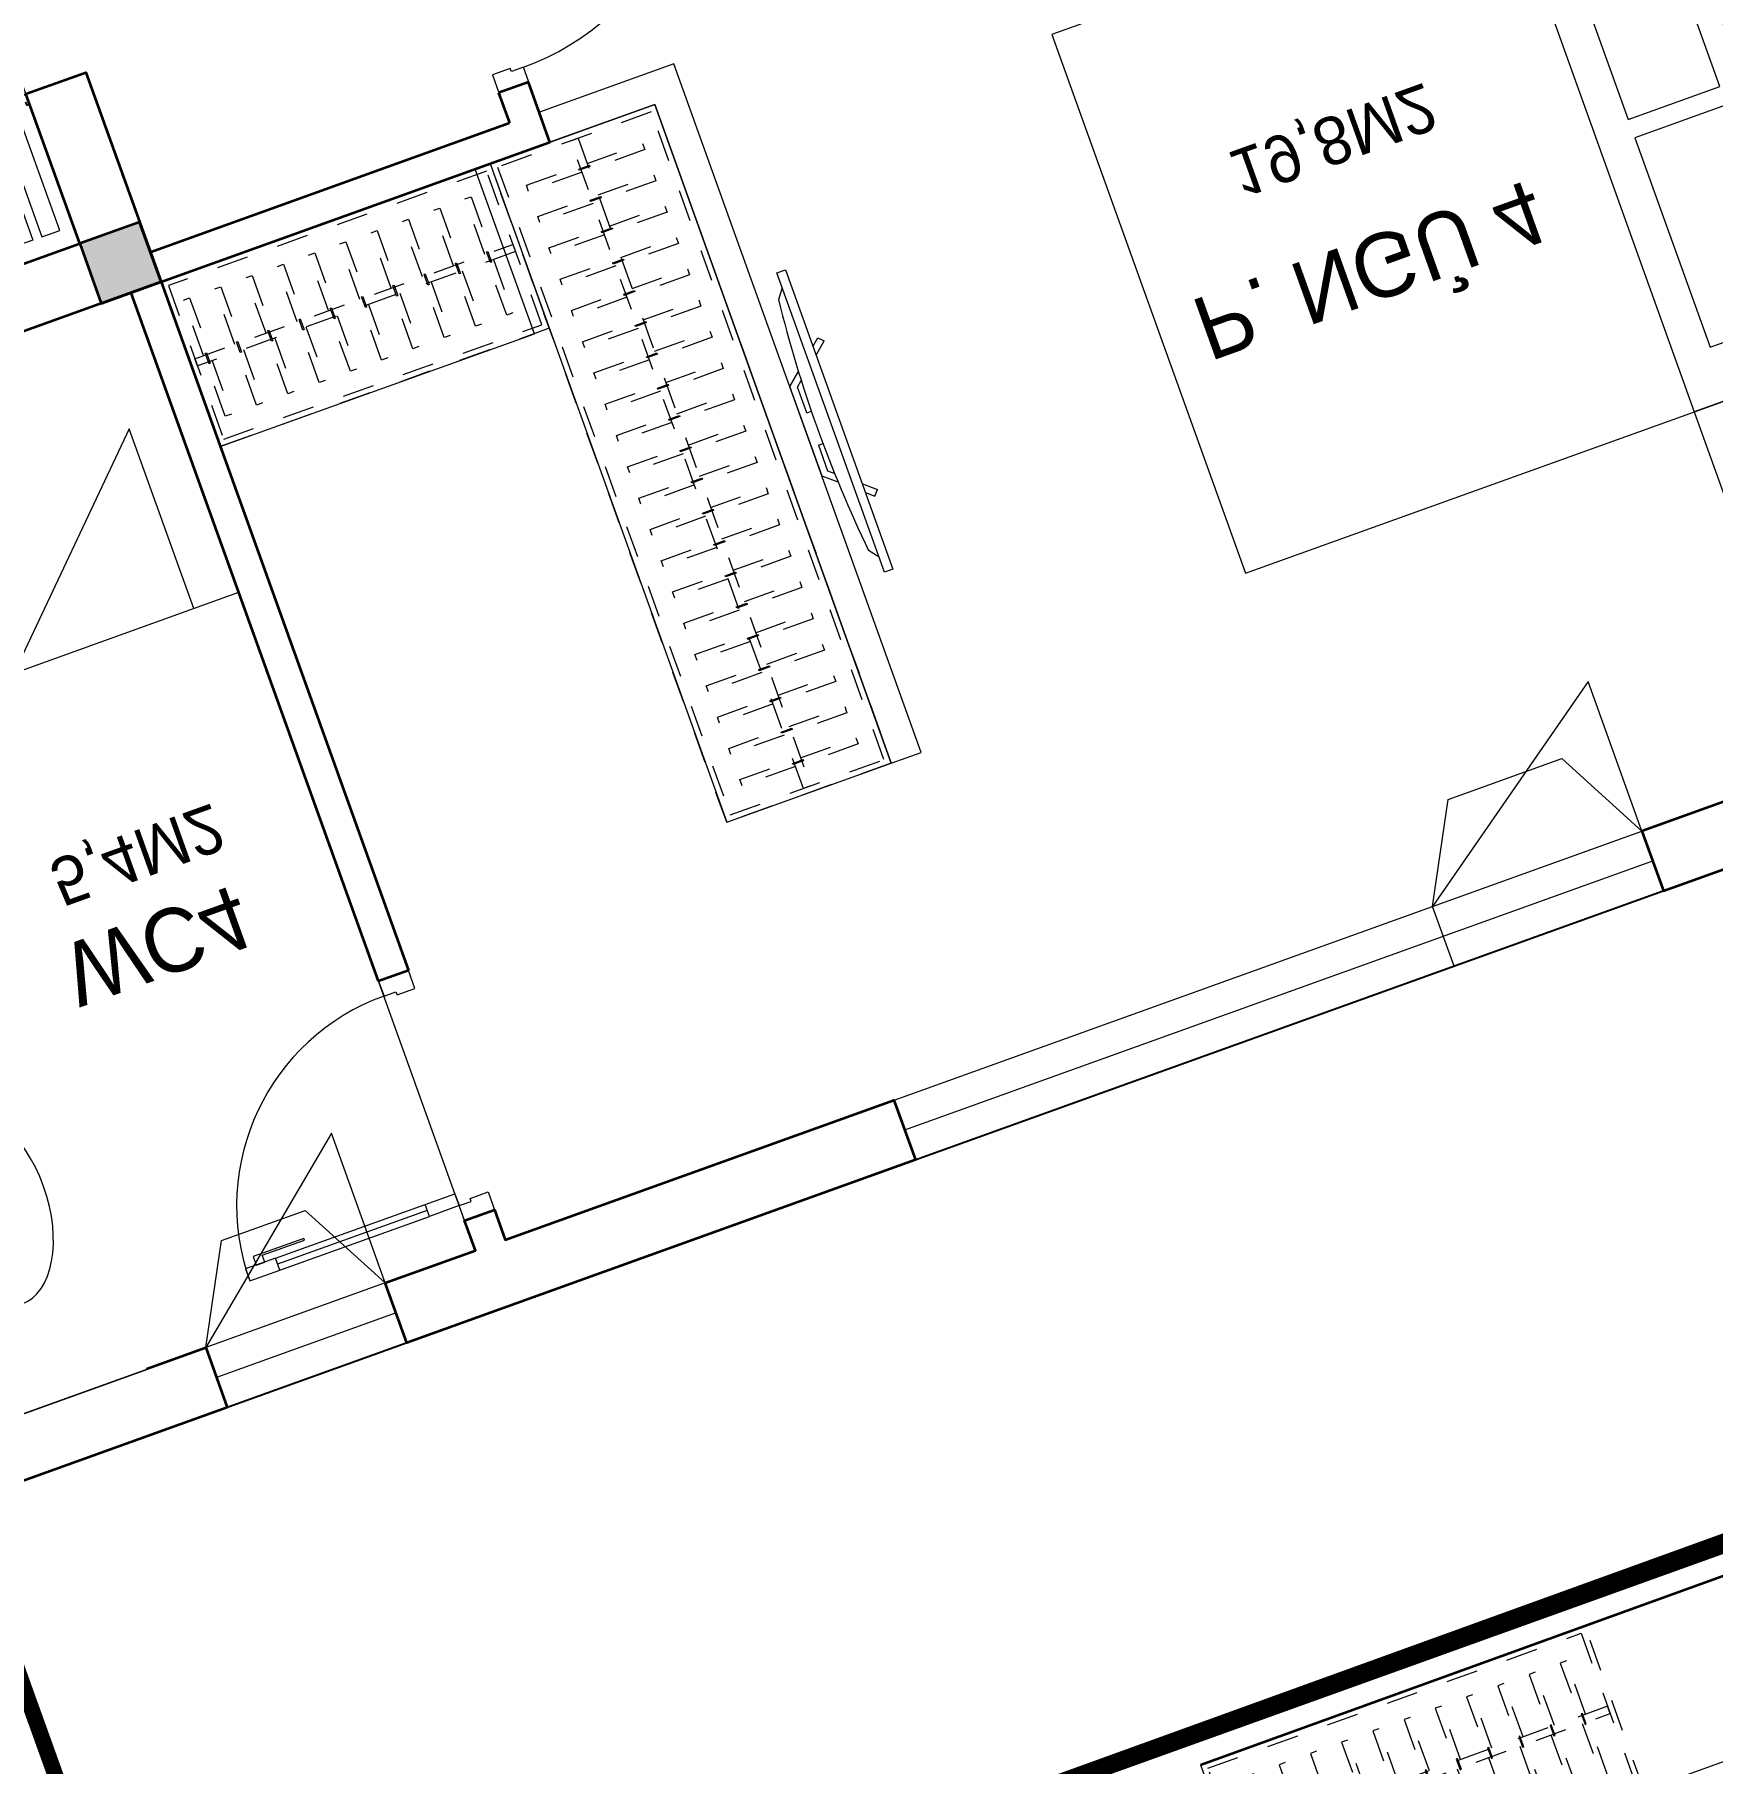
# Model space of a CAD drawing. Header units: metres. Extents: x 568332 to 569219, y 2065964 to 2066430.
# Drawn here: x 568602.69 to 568607.96, y 2066307.3 to 2066312.73 of the extents above; entities that cross this region are included whole.
import ezdxf

# ---------------------------------------------------------------- set-up
doc = ezdxf.new("R2010")
doc.units = ezdxf.units.M
for name, pattern in [('$AUDIT_BAD_LTYPE2', [0]), ('HIDDEN', [0.375, 0.25, -0.125]), ('HIDDEN2', [0.1875, 0.125, -0.0625]), ('X-5M-G-MB PHONGNGU$0$HIDDEN2', [0.1875, 0.125, -0.0625])]:
    doc.linetypes.add(name, pattern=pattern)
doc.layers.get('0').update_dxf_attribs({"linetype": 'CONTINUOUS'})
doc.layers.get('DEFPOINTS').update_dxf_attribs({"linetype": 'CONTINUOUS'})
for name, color, linetype, lineweight in [('-CONCRETE', 1, 'CONTINUOUS', 35), ('-DIM', 9, 'CONTINUOUS', 13), ('-DOOR', 137, 'CONTINUOUS', 9), ('-FURNITURE', 46, 'CONTINUOUS', 9), ('-LINE1', 7, 'CONTINUOUS', 18), ('-LINE2', 252, 'CONTINUOUS', 9), ('-WALL', 4, 'CONTINUOUS', 35), ('TEXT25', 2, 'CONTINUOUS', 13)]:
    doc.layers.add(name, color=color, linetype=linetype, lineweight=lineweight)
doc.layers.add('LoLK', color=6, linetype='CONTINUOUS')
doc.layers.add('TIMDUONG', color=1, linetype='CONTINUOUS')
doc.styles.add('SVN_AVO_thuong', font='')
doc.styles.add('T1', font='', dxfattribs={"height": 200})
doc.styles.get('SVN_AVO_thuong').set_extended_font_data('SVN-Avo')
doc.styles.get('T1').set_extended_font_data('VNgeometric Light')

# ---------------------------------------------------------------- blocks, each defined once
blk = doc.blocks.new('*U205')
at = {"linetype": 'X-5M-G-MB PHONGNGU$0$HIDDEN2'}
for points in [[(0, 600.0000000004657), (0, 0), (1401.697562136169, -4.603379542393737e-10), (1401.697562136169, 600.0000000000053)], [(1381.697562136169, 579.999661371932), (1381.697562136169, 19.99966137193211), (20, 20.00000000046566), (20, 580.0000000004657)], [(1381.697562136169, 286.6991212950142), (1381.697562136169, 313.099121294921), (20, 313.0991212953813), (19.99999859370291, 286.6991212952417)], [(113.7817614636733, 319.1750910408318), (109.4317788550979, 319.1750910408318), (109.4317788550979, 280.441767644881), (113.7817614636733, 280.441767644881)], [(227.7817614636733, 319.1750910407849), (223.4317788550979, 319.1750910407849), (223.4317788550979, 280.4417676448341), (227.7817614636733, 280.4417676448341)], [(341.7817614636733, 319.175091040738), (337.4317788550979, 319.175091040738), (337.4317788550979, 280.4417676447872), (341.7817614636733, 280.4417676447872)], [(455.7817614636733, 319.1750910406911), (451.4317788550979, 319.1750910406911), (451.4317788550979, 280.4417676447403), (455.7817614636733, 280.4417676447403)], [(569.7817614636733, 319.1750910406442), (565.431778855098, 319.1750910406442), (565.431778855098, 280.4417676446934), (569.7817614636733, 280.4417676446934)], [(683.7817614636733, 319.1750910405973), (679.431778855098, 319.1750910405973), (679.431778855098, 280.4417676446465), (683.7817614636733, 280.4417676446465)], [(797.7817614636733, 319.1750910405504), (793.431778855098, 319.1750910405504), (793.431778855098, 280.4417676445996), (797.7817614636733, 280.4417676445996)], [(911.7817614636733, 319.1750910405035), (907.431778855098, 319.1750910405035), (907.431778855098, 280.4417676445527), (911.7817614636733, 280.4417676445527)], [(1025.781761463673, 319.1750910404566), (1021.431778855098, 319.1750910404566), (1021.431778855098, 280.4417676445057), (1025.781761463673, 280.4417676445057)], [(1139.781761463673, 319.1750910404097), (1135.431778855098, 319.1750910404097), (1135.431778855098, 280.4417676444588), (1139.781761463673, 280.4417676444588)], [(1253.781761463673, 319.1750910403628), (1249.431778855098, 319.1750910403628), (1249.431778855098, 280.4417676444119), (1253.781761463673, 280.4417676444119)], [(1367.781761463673, 319.1750910403159), (1363.431778855098, 319.1750910403159), (1363.431778855098, 280.441767644365), (1367.781761463673, 280.441767644365)]]:
    blk.add_lwpolyline(points, close=True, dxfattribs=at)
for points in [[(122.2409142897814, 313.1103512093413), (122.2409142897814, 515.2497102723445), (100.1765458012815, 515.2497102723445), (100.1765458012815, 313.1103512093413)], [(236.2409142897814, 313.1103512092944), (236.2409142897814, 515.2497102722975), (214.1765458012815, 515.2497102722975), (214.1765458012815, 313.1103512092944)], [(350.2409142897814, 313.1103512092475), (350.2409142897814, 515.2497102722507), (328.1765458012815, 515.2497102722507), (328.1765458012815, 313.1103512092475)], [(464.2409142897814, 313.1103512092006), (464.2409142897814, 515.2497102722037), (442.1765458012815, 515.2497102722037), (442.1765458012815, 313.1103512092006)], [(578.2409142897814, 313.1103512091537), (578.2409142897814, 515.2497102721569), (556.1765458012815, 515.2497102721569), (556.1765458012815, 313.1103512091537)], [(692.2409142897814, 313.1103512091068), (692.2409142897814, 515.24971027211), (670.1765458012815, 515.24971027211), (670.1765458012815, 313.1103512091068)], [(806.2409142897814, 313.1103512090599), (806.2409142897814, 515.249710272063), (784.1765458012815, 515.249710272063), (784.1765458012815, 313.1103512090599)], [(920.2409142897814, 313.110351209013), (920.2409142897814, 515.2497102720162), (898.1765458012815, 515.2497102720162), (898.1765458012815, 313.110351209013)], [(1034.240914289781, 313.1103512089661), (1034.240914289781, 515.2497102719692), (1012.176545801281, 515.2497102719692), (1012.176545801281, 313.1103512089661)], [(1148.240914289781, 313.1103512089192), (1148.240914289781, 515.2497102719224), (1126.176545801281, 515.2497102719224), (1126.176545801281, 313.1103512089192)], [(1262.240914289781, 313.1103512088723), (1262.240914289781, 515.2497102718754), (1240.176545801281, 515.2497102718754), (1240.176545801281, 313.1103512088723)], [(1376.240914289781, 313.1103512088254), (1376.240914289781, 515.2497102718285), (1354.176545801281, 515.2497102718285), (1354.176545801281, 313.1103512088254)], [(100.1765458012815, 286.7103512094345), (100.1765458012815, 92.0852110228024), (122.2409142897814, 92.0852110228024), (122.2409142897814, 286.7103512094345)], [(214.1765458012815, 286.7103512093876), (214.1765458012815, 92.08521102275549), (236.2409142897814, 92.08521102275549), (236.2409142897814, 286.7103512093876)], [(328.1765458012815, 286.7103512093407), (328.1765458012815, 92.08521102270858), (350.2409142897814, 92.08521102270858), (350.2409142897814, 286.7103512093407)], [(442.1765458012815, 286.7103512092938), (442.1765458012815, 92.08521102266168), (464.2409142897814, 92.08521102266168), (464.2409142897814, 286.7103512092938)], [(556.1765458012815, 286.7103512092469), (556.1765458012815, 92.08521102261477), (578.2409142897814, 92.08521102261477), (578.2409142897814, 286.7103512092469)], [(670.1765458012815, 286.7103512092), (670.1765458012815, 92.08521102256786), (692.2409142897814, 92.08521102256786), (692.2409142897814, 286.7103512092)], [(784.1765458012815, 286.7103512091531), (784.1765458012815, 92.08521102252095), (806.2409142897814, 92.08521102252095), (806.2409142897814, 286.7103512091531)], [(898.1765458012815, 286.7103512091062), (898.1765458012815, 92.08521102247404), (920.2409142897814, 92.08521102247404), (920.2409142897814, 286.7103512091062)], [(1012.176545801281, 286.7103512090592), (1012.176545801281, 92.08521102242715), (1034.240914289781, 92.08521102242715), (1034.240914289781, 286.7103512090592)], [(1126.176545801281, 286.7103512090123), (1126.176545801281, 92.08521102238024), (1148.240914289781, 92.08521102238024), (1148.240914289781, 286.7103512090123)], [(1240.176545801281, 286.7103512089654), (1240.176545801281, 92.08521102233333), (1262.240914289781, 92.08521102233333), (1262.240914289781, 286.7103512089654)], [(1354.176545801281, 286.7103512089186), (1354.176545801281, 92.08521102228642), (1376.240914289781, 92.08521102228642), (1376.240914289781, 286.7103512089186)]]:
    blk.add_lwpolyline(points, dxfattribs=at)
blk = doc.blocks.new('M1-T3')
at = {"layer": '-CONCRETE', "color": 1, "linetype": 'HIDDEN', "ltscale": 10, "const_width": 50}
blk.add_lwpolyline([(191581.7177010371, 50951.98888872014), (197581.6939540912, 50951.98888872005), (197581.7429788466, 30952.01227472891), (191581.7667257926, 30952.01227472891)], close=True, dxfattribs=at)
at = {"layer": '-FURNITURE'}
blk.add_lwpolyline([(196931.7111154821, 45352.19966603485), (196931.7404904743, 48752.01443962626), (197481.6527079724, 48752.01443952099), (197481.6233329801, 45352.19966592958)], close=True, dxfattribs=at)
at = {"layer": '-LINE1', "lineweight": 18}
blk.add_lwpolyline([(191581.7411493842, 50951.93153578669), (197581.7174024383, 50951.9315357866), (197581.7664271937, 30951.95492153367), (191581.7901741396, 30951.95492153367)], close=True, dxfattribs=at)
at = {"layer": '-WALL'}
for p, q in [((197581.7223051229, 48951.83150561327), (197581.7581737287, 33951.64109416441)), ((197481.7258022517, 45352.1996659822), (197481.7258029776, 48751.83016596167))]:
    blk.add_line(p, q, dxfattribs=at)
at = {"layer": '-FURNITURE', "extrusion": (0, 0, -1), "xscale": 0.916666666665974, "yscale": 0.916666666665974, "zscale": -0.916666666665974, "rotation": 270}
blk.add_blockref('*U205', (-197481.7258029776, 46637.08909793939), dxfattribs=at)
blk = doc.blocks.new('M2-T3.3')
at = {"layer": 'TIMDUONG', "color": 1, "linetype": 'HIDDEN', "ltscale": 10, "const_width": 0.05}
blk.add_lwpolyline([(568620.0488922388, 2066312.352253265), (568630.3931415004, 2066316.093443879), (568625.5060207883, 2066329.605548699), (568619.103505675, 2066332.606848455), (568613.4612190011, 2066330.566113026)], close=True, dxfattribs=at)
blk = doc.blocks.new('X-5M-DH-2-CORE$0$A$C75E80C28')
at = {"layer": '-LINE2', "linetype": 'Continuous', "ltscale": 2}
for p, q in [((-510.0000099998433, -21.5000000000291), (-510.0000099998579, -50.60000000000582)), ((-506.8000099998899, -21.5000000000291), (-510.0000099998433, -21.5000000000291)), ((-506.8000099998899, -21.5000000000291), (-506.8000099999044, -50.60000000000582)), ((506.8000100001227, -21.5), (510.0000100000761, -21.5)), ((506.8000100001227, -21.5), (506.8000100001082, -50.59999999997672)), ((510.0000100000761, -21.5), (510.0000100000616, -50.59999999997672)), ((-510.0000099998579, -108.5000000000291), (-510.0000099998433, -79.39999999999418)), ((-506.8000099999044, -108.5000000000291), (-506.8000099998899, -79.39999999999418)), ((-456.2000100000296, -56.79999999998836), (-500.6000099999364, -56.80000000001746)), ((-456.2000100000441, -60), (-500.600009999951, -60.0000000000291)), ((-456.2000100000296, -70), (-500.6000099999364, -70.0000000000291)), ((-456.2000100000296, -73.19999999995343), (-500.6000099999364, -73.19999999998254)), ((-453.2000100000441, -63), (-453.2000100000296, -67)), ((-450.0000099998579, -63), (-450.0000099998433, -67)), ((450.0000100000616, -63), (450.0000100000761, -67)), ((453.200010000015, -63), (453.2000100000296, -67)), ((456.2000100000296, -56.79999999998836), (500.6000100000529, -56.79999999998836)), ((456.200010000015, -60), (500.6000100000383, -60)), ((456.2000100000296, -70), (500.6000100000529, -70)), ((456.2000100000296, -73.19999999995343), (500.6000100000529, -73.19999999995343)), ((506.8000100001227, -108.5), (506.8000100001227, -79.39999999996508)), ((510.0000100000761, -108.5), (510.0000100000761, -79.39999999996508)), ((-731.0000002632733, -148.9999999649008), (730.9999997367267, -148.9999999649299)), ((-731.0000002698944, -1304.999999934109), (-731.0000002632733, -148.9999999649008)), ((-556.8000102631631, -112.4999999912397), (-560.0000102631166, -112.4999999912397)), ((456.800009736864, -112.4999999912397), (460.0000097368174, -112.4999999912397)), ((730.9999997301056, -1304.999999934109), (730.9999997367267, -148.9999999649299)), ((-700.0000002632733, -178.9999999649008), (699.9999997367267, -178.9999999649299)), ((-700.0000002699089, -1224.999999934109), (-700.0000002632733, -178.9999999649008)), ((699.9999997300911, -1224.999999934109), (699.9999997367267, -178.9999999649299)), ((-700.0000002699089, -1224.999999934109), (-400.0000002699089, -1224.999999934138)), ((-400.0000002698944, -1304.999999934138), (-400.0000002699089, -1224.999999934138)), ((699.9999997300911, -1224.999999934109), (399.9999997300911, -1224.999999934109)), ((399.9999997301056, -1304.999999934109), (399.9999997300911, -1224.999999934109)), ((839.9999997301056, -1304.999999934109), (-840.0000002698944, -1304.999999934109)), ((-840.0000002698944, -1364.999999934109), (-840.0000002698944, -1304.999999934109)), ((424.9999997301056, -1308.999999934109), (-425.0000002698944, -1308.999999934109)), ((-425.0000002699089, -1342.999999934109), (-425.0000002698944, -1308.999999934109)), ((424.9999997300911, -1342.999999934109), (-425.0000002699089, -1342.999999934109)), ((-2.6989437174052e-07, -1308.999999934109), (-2.699089236557484e-07, -1342.999999934109)), ((424.9999997300911, -1342.999999934109), (424.9999997301056, -1308.999999934109)), ((839.9999997301056, -1364.999999934109), (839.9999997301056, -1304.999999934109)), ((839.9999997301056, -1364.999999934109), (-840.0000002698944, -1364.999999934109)), ((839.9999997301056, -1394.999999934109), (-840.0000002698944, -1394.999999934109)), ((-840.0000002698944, -1394.999999934109), (-840.0000002698944, -1454.999999934109)), ((429.9999997300911, -1405.999999934138), (-430.0000002699089, -1405.999999934109)), ((-430.0000002699089, -1405.999999934109), (-430.0000002698944, -1445.999999934109)), ((-2.699089236557484e-07, -1405.999999934109), (-2.6989437174052e-07, -1445.999999934109)), ((429.9999997300911, -1405.999999934138), (429.9999997301056, -1445.999999934138)), ((839.9999997301056, -1394.999999934109), (839.9999997301056, -1454.999999934109)), ((-840.0000002698944, -1454.999999934109), (-435.0000002698944, -1454.999999934109)), ((-435.0000002698944, -1449.999999934109), (-435.0000002699089, -1459.999999934109)), ((-435.0000002698944, -1449.999999934109), (-400.0000002698944, -1449.999999934138)), ((-435.0000002699089, -1459.999999934109), (-425.0000002699089, -1459.999999934109)), ((-433.4000002698012, -1451.599999934086), (-433.4000002698012, -1458.399999934074)), ((-433.4000002698012, -1451.599999934086), (-401.6000002697547, -1451.599999934086)), ((-433.4000002698012, -1458.399999934074), (-425.0000002698944, -1458.399999934074)), ((429.9999997301056, -1445.999999934138), (-430.0000002698944, -1445.999999934109)), ((-425.0000002698944, -1458.399999934074), (-425.0000002699089, -1459.999999934109)), ((-401.6000002697547, -1451.599999934086), (-401.6000002697256, -1498.399999934074)), ((399.9999997301056, -1449.999999934109), (-400.0000002698944, -1449.999999934138)), ((-400.0000002698944, -1449.999999934138), (-400.0000002698653, -1499.999999934138)), ((399.9999997301056, -1449.999999934109), (399.9999997301347, -1499.999999934109)), ((434.9999997301056, -1449.999999934109), (399.9999997301056, -1449.999999934109)), ((401.5999997301988, -1451.599999934086), (401.5999997302279, -1498.399999934074)), ((433.3999997302453, -1451.599999934086), (401.5999997301988, -1451.599999934086)), ((433.3999997302453, -1458.399999934074), (424.9999997301056, -1458.399999934074)), ((424.9999997301056, -1458.399999934074), (424.9999997301056, -1459.999999934109)), ((434.9999997301056, -1459.999999934109), (424.9999997301056, -1459.999999934109)), ((433.3999997302453, -1451.599999934086), (433.3999997302453, -1458.399999934074)), ((434.9999997301056, -1449.999999934109), (434.9999997301056, -1459.999999934109)), ((839.9999997301056, -1454.999999934109), (434.9999997301056, -1454.999999934109)), ((-435.0000002698653, -1489.999999934109), (-435.0000002698653, -1499.999999934109)), ((-435.0000002698653, -1489.999999934109), (-425.0000002698653, -1489.999999934109)), ((-435.0000002698653, -1499.999999934109), (-400.0000002698653, -1499.999999934138)), ((-433.4000002697721, -1491.599999934086), (-433.4000002697721, -1498.399999934074)), ((-433.4000002697721, -1491.599999934086), (-425.0000002698653, -1491.599999934086)), ((-433.4000002697721, -1498.399999934074), (-401.6000002697256, -1498.399999934074)), ((-425.0000002698653, -1489.999999934109), (-425.0000002698653, -1491.599999934086)), ((434.9999997301347, -1499.999999934109), (399.9999997301347, -1499.999999934109)), ((433.3999997302744, -1498.399999934074), (401.5999997302279, -1498.399999934074)), ((424.9999997301347, -1489.999999934109), (424.9999997301347, -1491.599999934086)), ((434.9999997301347, -1489.999999934109), (424.9999997301347, -1489.999999934109)), ((433.3999997302744, -1491.599999934086), (424.9999997301347, -1491.599999934086)), ((433.3999997302744, -1491.599999934086), (433.3999997302744, -1498.399999934074)), ((434.9999997301347, -1489.999999934109), (434.9999997301347, -1499.999999934109))]:
    blk.add_line(p, q, dxfattribs=at)
for points in [[(-450.0000000000146, 0), (-450, -130), (450, -130), (449.9999999999854, 0)], [(-200, -29), (200.0000000001164, -29), (200.0000000001164, -101), (-200, -101)], [(-36.0000002632587, -583.9999999649008), (35.9999997367413, -583.9999999649008), (35.99999973675585, -983.9999999649008), (-36.00000026324415, -983.9999999649008)]]:
    blk.add_lwpolyline(points, close=True, dxfattribs=at)
for points in [[(-780.0000002632587, -788.9999999649008), (-751.0000002632587, -788.9999999649299, 0.414213562373095), (-750.0000002632733, -787.9999999649008), (-750.0000002632587, -783.9999999649008), (-750.0000002632587, -779.9999999649008, 0.414213562373095), (-751.0000002632733, -778.9999999649299), (-780.0000002632733, -778.9999999649881, -0.2569775838576673), (-784.1207396915852, -781.9399999648449), (-797.9000002631656, -781.939999964874, -0.414213562373095), (-800.9000002631656, -778.939999964874), (-804.0000002632587, -749.4999999649008, 0.414213562373095), (-807.0000002632587, -746.4999999649008), (-812.0000002632587, -746.4999999649008), (-812.0000002632587, -783.9999999649008), (-812.0000002632587, -821.4999999649008), (-807.0000002632587, -821.4999999649008, 0.414213562373095), (-804.0000002632587, -818.4999999649008), (-800.9000002631656, -789.0599999648693, -0.414213562373095), (-797.9000002631656, -786.0599999648693), (-784.1207396915852, -786.0599999648402, -0.2569775838576673), (-780.0000002632587, -788.9999999647553)], [(779.9999997367413, -788.9999999649299), (750.9999997367413, -788.9999999649008, -0.414213562373095), (749.9999997367267, -787.9999999649299), (749.9999997367413, -783.9999999649299), (749.9999997367413, -779.9999999649299, -0.414213562373095), (750.9999997367267, -778.9999999649008), (779.9999997368432, -778.9999999650172, 0.2569775838576673), (784.1207391653006, -781.939999964874), (797.899999736881, -781.9399999648449, 0.414213562373095), (800.899999736881, -778.9399999648449), (803.9999997367413, -749.4999999649008, -0.414213562373095), (806.9999997367413, -746.4999999649008), (811.9999997367413, -746.4999999649008), (811.9999997367413, -783.9999999649008), (811.9999997367413, -821.4999999649008), (806.9999997367413, -821.4999999649008, -0.414213562373095), (803.9999997367413, -818.4999999649008), (800.899999736881, -789.0599999648402, 0.414213562373095), (797.899999736881, -786.0599999648402), (784.1207391653006, -786.0599999648693, 0.2569775838576672), (779.9999997368577, -788.9999999647844)]]:
    blk.add_lwpolyline(points, format="xyb", dxfattribs=at)
for centre, radius, start, end in [((-500.600009999951, -50.60000000000582), 9.400000000001475, 180, 270), ((-500.600009999951, -50.60000000000582), 6.200000000004374, 180, 270), ((500.6000100000383, -50.59999999997672), 6.200000000004374, 270, 0), ((500.6000100000383, -50.59999999997672), 9.400000000001475, 270, 0), ((-500.6000099999364, -79.39999999999418), 9.399999999997844, 90, 180), ((-500.6000099999364, -79.39999999999418), 6.19999999999734, 90, 180), ((-456.2000100000441, -63), 6.19999999999713, 0, 90), ((-456.2000100000441, -63), 3.000000000000045, 0, 90), ((-456.2000100000296, -67), 6.20000000000076, 270, 0), ((-456.2000100000296, -67), 2.999999999999834, 270, 0), ((456.200010000015, -63), 6.19999999999713, 90, 180), ((456.2000100000296, -67), 6.20000000000076, 180, 270), ((456.200010000015, -63), 3.000000000000045, 90, 180), ((456.2000100000296, -67), 2.999999999999834, 180, 270), ((500.6000100000529, -79.39999999996508), 9.399999999997844, 0, 90), ((500.6000100000529, -79.39999999996508), 6.19999999999734, 0, 90)]:
    blk.add_arc(centre, radius, start, end, dxfattribs=at)
blk = doc.blocks.new('A$C5C575821')
at = {"layer": '-CONCRETE'}
h = blk.add_hatch(color=256, dxfattribs=at)
h.dxf.hatch_style = 1
h.paths.add_polyline_path([(-0.00237559899687767, 200.0000000000146), (-0.00237559899687767, 1.455191522836685e-11), (199.9976244010031, 1.455191522836685e-11), (199.9976244010031, 200.0000000000146)])
blk.add_lwpolyline([(-0.00237559899687767, 1.455191522836685e-11), (199.9976244010031, 1.455191522836685e-11), (199.9976244010031, 200.0000000000146), (-0.00237559899687767, 200.0000000000146)], close=True, dxfattribs=at)
blk = doc.blocks.new('A$C3F71457E')
at = {"layer": '-CONCRETE'}
blk.add_lwpolyline([(-8.760252967476845e-09, -100.0000002632005), (0, 400), (-1500, 400.0000000000582), (-1500.00000001755, -1399.999999999942), (-1.754960976541042e-08, -1400), (-7.895869202911854e-08, -900.0000002632005), (199.9999999912397, -900.0000002982852), (199.9999999824504, -1600), (-1700.00000001755, -1600), (-1700, 600), (200, 600), (199.9999999912397, -100.0000002982852), (6.140908226370811e-08, -100.0000002632005)], dxfattribs=at)
at = {"layer": '-LINE1'}
blk.add_line((-7.895869202911854e-08, -900.0000002632005), (-8.760252967476845e-09, -100.0000002632005), dxfattribs=at)
at = {"layer": '-WALL'}
for p in [(-1699.997624401003, 399.9999999999854), (0.00237559899687767, 399.9999999999854), (-1699.997624401081, -1599.999999999959), (0.002375601565972829, -1600.000000021305)]:
    blk.add_blockref('A$C5C575821', p, dxfattribs=at)
at = {"color": 2, "rotation": 90}
blk.add_blockref('X-5M-DH-2-CORE$0$A$C75E80C28', (-1500.00000000876, -499.9999999999418), dxfattribs=at)
blk = doc.blocks.new('1800X2000')
at = {"layer": '-FURNITURE'}
blk.add_line((325497.3064970744, 17765.29446492715), (325497.3064973904, 19565.2944651944), dxfattribs=at)
for points in [[(323997.3057774993, 19565.2944651944), (325997.3064971831, 19565.2944651944), (325997.3064971831, 17765.29446484288), (323997.3057774993, 17765.29446484288)], [(325612.9490047574, 19390.79434491032), (325919.0064973457, 19390.79434491032), (325919.0064973457, 18691.29434485664), (325612.9490047574, 18691.29434485664)], [(325612.9490046239, 18629.79434491026), (325919.0064972151, 18629.79434491026), (325919.0064972151, 17946.79434485664), (325612.9490046239, 17946.79434485664)]]:
    blk.add_lwpolyline(points, close=True, dxfattribs=at)
blk = doc.blocks.new('*U18')
at = {"linetype": '$AUDIT_BAD_LTYPE2'}
for p, q in [((70, 100), (69.99999999999999, 599.9999999999982)), ((89.99999999999999, 599.9999999999982), (90, 100))]:
    blk.add_line(p, q, dxfattribs=at)
for points in [[(49.99999999999999, 599.9999999999982), (89.99999999999999, 599.9999999999982), (89.99999999999999, 699.9999999999982), (49.99999999999999, 699.9999999999982), (49.99999999999999, 599.9999999999982)], [(49.99999999999999, 602.9059272893337), (50, 100)], [(50, 100), (90, 100), (90, 0), (50, 0), (50, 100)]]:
    blk.add_lwpolyline(points)
for points in [[(118.2698876160139, 494.5156181119073), (118.2698876160139, 664.1349438079906), (89.99999999999999, 664.1349438079906), (89.99999999999999, 635.8650561920058), (112.6159100928053, 635.8650561920058), (112.6159100928053, 494.5156181119073)], [(0, 0), (50, 0), (50, -40), (60, -40), (60, -100.0001724930698), (0, -100.0001724930698)], [(799.9999999999982, 7.105427357601134e-15), (749.9999999999982, 7.105427357601134e-15), (749.9999999999982, -40), (739.9999999999982, -40), (739.9999999999982, -100.0001724930698), (799.9999999999982, -100.0001724930698)]]:
    blk.add_lwpolyline(points, close=True)
at = {"linetype": '$AUDIT_BAD_LTYPE2', "ltscale": 0.3}
blk.add_arc((50, 0), 699.9999999999982, 0, 90, dxfattribs=at)
blk = doc.blocks.new('XR.MB.LM123$0$tvi 1')
blk.add_lwpolyline([(28.54445810673496, -2.291926648467779e-10), (28.54445810673496, -999.9999999999964), (-7.275957614183426e-12, -1000), (0, 0)], close=True)
for points in [[(28.54445810680045, -50.31958968611434), (52.37372755713295, -80.86315460130209)], [(-24.09820395050338, -235.5599978379832), (-39.09879504836863, -251.7939635238108)], [(0, -284.7849796677438), (-39.09879504836863, -251.7939635238108)], [(0, -255.9952397129928), (-24.09820395050338, -235.5599978379832)], [(69.66229681991535, -315.0836646851385), (111.1934016081432, -350.2927865858655), (111.193401608034, -649.712917566063), (69.68611289083492, -684.9110379843005)], [(89.09002233762294, -445.7449799550195), (89.09002233762294, -359.9578938602899), (70.91298945683957, -344.6203678706661)], [(89.09002233762294, -445.7449799550195), (73.49991829216015, -445.7449799550232)], [(89.09002233768115, -554.2550200447404), (89.09002233773936, -640.0421061392371), (70.91298945678864, -655.3796321293303)], [(89.09002233768115, -554.2550200447404), (73.49991829216015, -554.2550200447404)], [(0, -715.2150203320198), (-39.09879504836863, -748.2060364759491)], [(-24.09820395050338, -764.4400021620095), (-39.09879504836863, -748.2060364759491)], [(0, -744.004760287), (-24.09820395050338, -764.4400021620095)], [(28.54445810674224, -949.680410313882), (52.37372755713295, -919.1368453984578)]]:
    blk.add_lwpolyline(points)
blk.add_arc((-4025.16618952866, -499.9999999999964), 4099.025185406737, 354.1310878512652, 5.868912148527433)
blk = doc.blocks.new('*U149')
at = {"linetype": '$AUDIT_BAD_LTYPE2'}
for p, q in [((70, 100), (70, 699.9999999999982)), ((90, 699.9999999999982), (90, 100))]:
    blk.add_line(p, q, dxfattribs=at)
for points in [[(50, 699.9999999999982), (90, 699.9999999999982), (90, 799.9999999999982), (50, 799.9999999999982), (50, 699.9999999999982)], [(50, 702.9059272893337), (50, 100)], [(50, 100), (90, 100), (90, 0), (50, 0), (50, 100)]]:
    blk.add_lwpolyline(points)
for points in [[(118.2698876160139, 594.5156181119073), (118.2698876160139, 764.1349438079906), (90, 764.1349438079906), (90, 735.8650561920058), (112.6159100928053, 735.8650561920058), (112.6159100928053, 594.5156181119073)], [(0, 0), (50, 0), (50, -40), (60, -40), (60, -99.99999999999272), (0, -99.99999999999272)], [(899.9999999999982, 1.3252863207713e-28), (849.9999999999982, 1.3252863207713e-28), (849.9999999999982, -40.00000000000001), (839.9999999999982, -40.00000000000001), (839.9999999999982, -99.99999999999272), (899.9999999999982, -99.99999999999272)]]:
    blk.add_lwpolyline(points, close=True)
at = {"linetype": '$AUDIT_BAD_LTYPE2', "ltscale": 0.3}
blk.add_arc((50, 0), 799.9999999999982, 0, 90, dxfattribs=at)
blk = doc.blocks.new('Sink_Cicle')
blk.add_lwpolyline([(17.49999987077899, -50.00226151314564), (-17.49999987077899, -49.99773848685436), (-17.51615354442038, -252.2967581441626), (17.48384613892995, -252.3012811850058)], close=True)
blk.add_circle((0, -300), 17.5)
at = {"layer": 'DEFPOINTS'}
blk.add_line((0, -100), (0, 0), dxfattribs=at)
blk.add_wipeout([(17.499999870775355, -50.00226151314928), (-17.49999987078263, -49.99773848685436), (-17.516153544427652, -252.29675814416623), (17.48384613892631, -252.3012811850058)])
at = {"layer": '-FURNITURE', "linetype": 'Continuous'}
blk.add_ellipse((0, -300), major_axis=(-325, 0), ratio=0.5846153846153846, dxfattribs=at)
blk.add_line((-17.51421511289664, -237.2967582757119), (17.48578462866135, -237.3012813020032))
blk = doc.blocks.new('*U296')
at = {"linetype": 'X-5M-G-MB PHONGNGU$0$HIDDEN2'}
for points in [[(0, 600.0000000004657), (0, 0), (1199.832074746971, -3.772768289899977e-10), (1199.832074746971, 600.0000000000883)], [(1179.832074746971, 579.999661372015), (1179.832074746971, 19.99966137201517), (20, 20.00000000046566), (20, 580.0000000004657)], [(1179.832074746971, 286.6991212950972), (1179.832074746971, 313.099121295004), (20, 313.0991212953813), (19.99999859370291, 286.6991212952417)], [(113.7817614636733, 319.1750910408318), (109.4317788550979, 319.1750910408318), (109.4317788550979, 280.441767644881), (113.7817614636733, 280.441767644881)], [(227.7817614636733, 319.1750910407849), (223.4317788550979, 319.1750910407849), (223.4317788550979, 280.4417676448341), (227.7817614636733, 280.4417676448341)], [(341.7817614636733, 319.175091040738), (337.4317788550979, 319.175091040738), (337.4317788550979, 280.4417676447872), (341.7817614636733, 280.4417676447872)], [(455.7817614636733, 319.1750910406911), (451.4317788550979, 319.1750910406911), (451.4317788550979, 280.4417676447403), (455.7817614636733, 280.4417676447403)], [(569.7817614636733, 319.1750910406442), (565.431778855098, 319.1750910406442), (565.431778855098, 280.4417676446934), (569.7817614636733, 280.4417676446934)], [(683.7817614636733, 319.1750910405973), (679.431778855098, 319.1750910405973), (679.431778855098, 280.4417676446465), (683.7817614636733, 280.4417676446465)], [(797.7817614636733, 319.1750910405504), (793.431778855098, 319.1750910405504), (793.431778855098, 280.4417676445996), (797.7817614636733, 280.4417676445996)], [(911.7817614636733, 319.1750910405035), (907.431778855098, 319.1750910405035), (907.431778855098, 280.4417676445527), (911.7817614636733, 280.4417676445527)], [(1025.781761463673, 319.1750910404566), (1021.431778855098, 319.1750910404566), (1021.431778855098, 280.4417676445057), (1025.781761463673, 280.4417676445057)], [(1139.781761463673, 319.1750910404097), (1135.431778855098, 319.1750910404097), (1135.431778855098, 280.4417676444588), (1139.781761463673, 280.4417676444588)]]:
    blk.add_lwpolyline(points, close=True, dxfattribs=at)
for points in [[(122.2409142897814, 313.1103512093413), (122.2409142897814, 515.2497102723445), (100.1765458012815, 515.2497102723445), (100.1765458012815, 313.1103512093413)], [(236.2409142897814, 313.1103512092944), (236.2409142897814, 515.2497102722975), (214.1765458012815, 515.2497102722975), (214.1765458012815, 313.1103512092944)], [(350.2409142897814, 313.1103512092475), (350.2409142897814, 515.2497102722507), (328.1765458012815, 515.2497102722507), (328.1765458012815, 313.1103512092475)], [(464.2409142897814, 313.1103512092006), (464.2409142897814, 515.2497102722037), (442.1765458012815, 515.2497102722037), (442.1765458012815, 313.1103512092006)], [(578.2409142897814, 313.1103512091537), (578.2409142897814, 515.2497102721569), (556.1765458012815, 515.2497102721569), (556.1765458012815, 313.1103512091537)], [(692.2409142897814, 313.1103512091068), (692.2409142897814, 515.24971027211), (670.1765458012815, 515.24971027211), (670.1765458012815, 313.1103512091068)], [(806.2409142897814, 313.1103512090599), (806.2409142897814, 515.249710272063), (784.1765458012815, 515.249710272063), (784.1765458012815, 313.1103512090599)], [(920.2409142897814, 313.110351209013), (920.2409142897814, 515.2497102720162), (898.1765458012815, 515.2497102720162), (898.1765458012815, 313.110351209013)], [(1034.240914289781, 313.1103512089661), (1034.240914289781, 515.2497102719692), (1012.176545801281, 515.2497102719692), (1012.176545801281, 313.1103512089661)], [(1148.240914289781, 313.1103512089192), (1148.240914289781, 515.2497102719224), (1126.176545801281, 515.2497102719224), (1126.176545801281, 313.1103512089192)], [(100.1765458012815, 286.7103512094345), (100.1765458012815, 92.0852110228024), (122.2409142897814, 92.0852110228024), (122.2409142897814, 286.7103512094345)], [(214.1765458012815, 286.7103512093876), (214.1765458012815, 92.08521102275549), (236.2409142897814, 92.08521102275549), (236.2409142897814, 286.7103512093876)], [(328.1765458012815, 286.7103512093407), (328.1765458012815, 92.08521102270858), (350.2409142897814, 92.08521102270858), (350.2409142897814, 286.7103512093407)], [(442.1765458012815, 286.7103512092938), (442.1765458012815, 92.08521102266168), (464.2409142897814, 92.08521102266168), (464.2409142897814, 286.7103512092938)], [(556.1765458012815, 286.7103512092469), (556.1765458012815, 92.08521102261477), (578.2409142897814, 92.08521102261477), (578.2409142897814, 286.7103512092469)], [(670.1765458012815, 286.7103512092), (670.1765458012815, 92.08521102256786), (692.2409142897814, 92.08521102256786), (692.2409142897814, 286.7103512092)], [(784.1765458012815, 286.7103512091531), (784.1765458012815, 92.08521102252095), (806.2409142897814, 92.08521102252095), (806.2409142897814, 286.7103512091531)], [(898.1765458012815, 286.7103512091062), (898.1765458012815, 92.08521102247404), (920.2409142897814, 92.08521102247404), (920.2409142897814, 286.7103512091062)], [(1012.176545801281, 286.7103512090592), (1012.176545801281, 92.08521102242715), (1034.240914289781, 92.08521102242715), (1034.240914289781, 286.7103512090592)], [(1126.176545801281, 286.7103512090123), (1126.176545801281, 92.08521102238024), (1148.240914289781, 92.08521102238024), (1148.240914289781, 286.7103512090123)]]:
    blk.add_lwpolyline(points, dxfattribs=at)
blk = doc.blocks.new('*U297')
at = {"linetype": 'X-5M-G-MB PHONGNGU$0$HIDDEN2'}
for points in [[(0, 600.0000000004657), (0, 0), (2400.118716547244, -8.711559976341575e-10), (2400.118716547244, 599.9999999995945)], [(2380.118716547244, 579.9996613715211), (2380.118716547244, 19.99966137152129), (20, 20.00000000046566), (20, 580.0000000004657)], [(2380.118716547244, 286.6991212946033), (2380.118716547244, 313.0991212945102), (20, 313.0991212953813), (19.99999859370291, 286.6991212952417)], [(113.7817614636733, 319.1750910408318), (109.4317788550979, 319.1750910408318), (109.4317788550979, 280.441767644881), (113.7817614636733, 280.441767644881)], [(227.7817614636733, 319.1750910407849), (223.4317788550979, 319.1750910407849), (223.4317788550979, 280.4417676448341), (227.7817614636733, 280.4417676448341)], [(341.7817614636733, 319.175091040738), (337.4317788550979, 319.175091040738), (337.4317788550979, 280.4417676447872), (341.7817614636733, 280.4417676447872)], [(455.7817614636733, 319.1750910406911), (451.4317788550979, 319.1750910406911), (451.4317788550979, 280.4417676447403), (455.7817614636733, 280.4417676447403)], [(569.7817614636733, 319.1750910406442), (565.431778855098, 319.1750910406442), (565.431778855098, 280.4417676446934), (569.7817614636733, 280.4417676446934)], [(683.7817614636732, 319.1750910405973), (679.4317788550978, 319.1750910405973), (679.4317788550978, 280.4417676446465), (683.7817614636732, 280.4417676446465)], [(797.7817614636732, 319.1750910405504), (793.4317788550978, 319.1750910405504), (793.4317788550978, 280.4417676445996), (797.7817614636732, 280.4417676445996)], [(911.7817614636732, 319.1750910405035), (907.4317788550978, 319.1750910405035), (907.4317788550978, 280.4417676445527), (911.7817614636732, 280.4417676445527)], [(1025.781761463673, 319.1750910404566), (1021.431778855098, 319.1750910404566), (1021.431778855098, 280.4417676445057), (1025.781761463673, 280.4417676445057)], [(1139.781761463673, 319.1750910404097), (1135.431778855098, 319.1750910404097), (1135.431778855098, 280.4417676444588), (1139.781761463673, 280.4417676444588)], [(1253.781761463673, 319.1750910403628), (1249.431778855098, 319.1750910403628), (1249.431778855098, 280.4417676444119), (1253.781761463673, 280.4417676444119)], [(1367.781761463673, 319.1750910403159), (1363.431778855098, 319.1750910403159), (1363.431778855098, 280.441767644365), (1367.781761463673, 280.441767644365)], [(1481.781761463673, 319.175091040269), (1477.431778855098, 319.175091040269), (1477.431778855098, 280.4417676443181), (1481.781761463673, 280.4417676443181)], [(1595.781761463673, 319.175091040222), (1591.431778855098, 319.175091040222), (1591.431778855098, 280.4417676442712), (1595.781761463673, 280.4417676442712)], [(1709.781761463673, 319.1750910401751), (1705.431778855098, 319.1750910401751), (1705.431778855098, 280.4417676442243), (1709.781761463673, 280.4417676442243)], [(1823.781761463673, 319.1750910401282), (1819.431778855098, 319.1750910401282), (1819.431778855098, 280.4417676441774), (1823.781761463673, 280.4417676441774)], [(1937.781761463673, 319.1750910400813), (1933.431778855098, 319.1750910400813), (1933.431778855098, 280.4417676441305), (1937.781761463673, 280.4417676441305)], [(2051.781761463673, 319.1750910400344), (2047.431778855098, 319.1750910400344), (2047.431778855098, 280.4417676440836), (2051.781761463673, 280.4417676440836)], [(2165.781761463673, 319.1750910399875), (2161.431778855097, 319.1750910399875), (2161.431778855097, 280.4417676440366), (2165.781761463673, 280.4417676440366)], [(2279.781761463673, 319.1750910399406), (2275.431778855097, 319.1750910399406), (2275.431778855097, 280.4417676439897), (2279.781761463673, 280.4417676439897)]]:
    blk.add_lwpolyline(points, close=True, dxfattribs=at)
for points in [[(122.2409142897814, 313.1103512093413), (122.2409142897814, 515.2497102723445), (100.1765458012815, 515.2497102723445), (100.1765458012815, 313.1103512093413)], [(236.2409142897814, 313.1103512092944), (236.2409142897814, 515.2497102722975), (214.1765458012815, 515.2497102722975), (214.1765458012815, 313.1103512092944)], [(350.2409142897814, 313.1103512092475), (350.2409142897814, 515.2497102722507), (328.1765458012815, 515.2497102722507), (328.1765458012815, 313.1103512092475)], [(464.2409142897813, 313.1103512092006), (464.2409142897813, 515.2497102722037), (442.1765458012814, 515.2497102722037), (442.1765458012814, 313.1103512092006)], [(578.2409142897814, 313.1103512091537), (578.2409142897814, 515.2497102721569), (556.1765458012815, 515.2497102721569), (556.1765458012815, 313.1103512091537)], [(692.2409142897812, 313.1103512091068), (692.2409142897812, 515.24971027211), (670.1765458012813, 515.24971027211), (670.1765458012813, 313.1103512091068)], [(806.2409142897812, 313.1103512090599), (806.2409142897812, 515.249710272063), (784.1765458012813, 515.249710272063), (784.1765458012813, 313.1103512090599)], [(920.2409142897812, 313.110351209013), (920.2409142897812, 515.2497102720162), (898.1765458012813, 515.2497102720162), (898.1765458012813, 313.110351209013)], [(1034.240914289781, 313.1103512089661), (1034.240914289781, 515.2497102719692), (1012.176545801281, 515.2497102719692), (1012.176545801281, 313.1103512089661)], [(1148.240914289781, 313.1103512089192), (1148.240914289781, 515.2497102719224), (1126.176545801281, 515.2497102719224), (1126.176545801281, 313.1103512089192)], [(1262.240914289781, 313.1103512088723), (1262.240914289781, 515.2497102718754), (1240.176545801281, 515.2497102718754), (1240.176545801281, 313.1103512088723)], [(1376.240914289781, 313.1103512088254), (1376.240914289781, 515.2497102718285), (1354.176545801281, 515.2497102718285), (1354.176545801281, 313.1103512088254)], [(1490.240914289781, 313.1103512087785), (1490.240914289781, 515.2497102717816), (1468.176545801281, 515.2497102717816), (1468.176545801281, 313.1103512087785)], [(1604.240914289781, 313.1103512087315), (1604.240914289781, 515.2497102717347), (1582.176545801281, 515.2497102717347), (1582.176545801281, 313.1103512087315)], [(1718.240914289781, 313.1103512086846), (1718.240914289781, 515.2497102716878), (1696.176545801281, 515.2497102716878), (1696.176545801281, 313.1103512086846)], [(1832.240914289781, 313.1103512086377), (1832.240914289781, 515.2497102716409), (1810.176545801281, 515.2497102716409), (1810.176545801281, 313.1103512086377)], [(1946.240914289781, 313.1103512085908), (1946.240914289781, 515.2497102715939), (1924.176545801281, 515.2497102715939), (1924.176545801281, 313.1103512085908)], [(2060.240914289781, 313.1103512085439), (2060.240914289781, 515.2497102715471), (2038.176545801281, 515.2497102715471), (2038.176545801281, 313.1103512085439)], [(2174.240914289781, 313.110351208497), (2174.240914289781, 515.2497102715001), (2152.176545801281, 515.2497102715001), (2152.176545801281, 313.110351208497)], [(2288.240914289781, 313.1103512084501), (2288.240914289781, 515.2497102714533), (2266.176545801281, 515.2497102714533), (2266.176545801281, 313.1103512084501)], [(100.1765458012815, 286.7103512094345), (100.1765458012815, 92.0852110228024), (122.2409142897814, 92.0852110228024), (122.2409142897814, 286.7103512094345)], [(214.1765458012815, 286.7103512093876), (214.1765458012815, 92.08521102275549), (236.2409142897814, 92.08521102275549), (236.2409142897814, 286.7103512093876)], [(328.1765458012815, 286.7103512093407), (328.1765458012815, 92.08521102270858), (350.2409142897814, 92.08521102270858), (350.2409142897814, 286.7103512093407)], [(442.1765458012814, 286.7103512092938), (442.1765458012814, 92.08521102266168), (464.2409142897813, 92.08521102266168), (464.2409142897813, 286.7103512092938)], [(556.1765458012815, 286.7103512092469), (556.1765458012815, 92.08521102261477), (578.2409142897814, 92.08521102261477), (578.2409142897814, 286.7103512092469)], [(670.1765458012813, 286.7103512092), (670.1765458012813, 92.08521102256786), (692.2409142897812, 92.08521102256786), (692.2409142897812, 286.7103512092)], [(784.1765458012813, 286.7103512091531), (784.1765458012813, 92.08521102252095), (806.2409142897812, 92.08521102252095), (806.2409142897812, 286.7103512091531)], [(898.1765458012813, 286.7103512091062), (898.1765458012813, 92.08521102247404), (920.2409142897812, 92.08521102247404), (920.2409142897812, 286.7103512091062)], [(1012.176545801281, 286.7103512090592), (1012.176545801281, 92.08521102242715), (1034.240914289781, 92.08521102242715), (1034.240914289781, 286.7103512090592)], [(1126.176545801281, 286.7103512090123), (1126.176545801281, 92.08521102238024), (1148.240914289781, 92.08521102238024), (1148.240914289781, 286.7103512090123)], [(1240.176545801281, 286.7103512089654), (1240.176545801281, 92.08521102233333), (1262.240914289781, 92.08521102233333), (1262.240914289781, 286.7103512089654)], [(1354.176545801281, 286.7103512089186), (1354.176545801281, 92.08521102228642), (1376.240914289781, 92.08521102228642), (1376.240914289781, 286.7103512089186)], [(1468.176545801281, 286.7103512088717), (1468.176545801281, 92.0852110222395), (1490.240914289781, 92.0852110222395), (1490.240914289781, 286.7103512088717)], [(1582.176545801281, 286.7103512088247), (1582.176545801281, 92.0852110221926), (1604.240914289781, 92.0852110221926), (1604.240914289781, 286.7103512088247)], [(1696.176545801281, 286.7103512087778), (1696.176545801281, 92.0852110221457), (1718.240914289781, 92.0852110221457), (1718.240914289781, 286.7103512087778)], [(1810.176545801281, 286.7103512087309), (1810.176545801281, 92.08521102209879), (1832.240914289781, 92.08521102209879), (1832.240914289781, 286.7103512087309)], [(1924.176545801281, 286.710351208684), (1924.176545801281, 92.08521102205188), (1946.240914289781, 92.08521102205188), (1946.240914289781, 286.710351208684)], [(2038.176545801281, 286.7103512086371), (2038.176545801281, 92.08521102200497), (2060.240914289781, 92.08521102200497), (2060.240914289781, 286.7103512086371)], [(2152.176545801281, 286.7103512085902), (2152.176545801281, 92.08521102195806), (2174.240914289781, 92.08521102195806), (2174.240914289781, 286.7103512085902)], [(2266.176545801281, 286.7103512085433), (2266.176545801281, 92.08521102191116), (2288.240914289781, 92.08521102191116), (2288.240914289781, 286.7103512085433)]]:
    blk.add_lwpolyline(points, dxfattribs=at)
blk = doc.blocks.new('M3-T3.2')
at = {"layer": '-DOOR'}
for p, q in [((568617.5732167918, 2066313.902423983), (568617.3011420695, 2066314.654737313)), ((568617.8903386666, 2066313.910775438), (568618.4545736634, 2066314.11483148)), ((568617.9243562574, 2066313.816739255), (568618.4885912542, 2066314.020795298)), ((568617.9583655975, 2066313.72270009), (568618.5226005943, 2066313.926756132)), ((568616.2914668118, 2066313.332616791), (568613.940447238, 2066312.482495048)), ((568616.3254761521, 2066313.238577625), (568613.9744565784, 2066312.388455882)), ((568616.3594854925, 2066313.144538459), (568614.0084659187, 2066312.294416716)), ((568614.6667561453, 2066312.532447516), (568614.5987476707, 2066312.720529539))]:
    blk.add_line(p, q, dxfattribs=at)
at = {"layer": '-FURNITURE'}
for p, q in [((568616.4255409405, 2066316.783779887), (568614.8739761044, 2066316.222656478)), ((568614.7459275007, 2066316.282686573), (568615.1688338774, 2066316.435631006)), ((568618.4579498576, 2066316.454980358), (568616.8601068765, 2066315.876864894)), ((568615.5282058426, 2066314.119610133), (568614.7459275007, 2066316.282686573)), ((568614.8739761044, 2066316.222656478), (568615.6222450087, 2066314.153619473)), ((568615.6222450087, 2066314.153619473), (568615.5282058426, 2066314.119610133))]:
    blk.add_line(p, q, dxfattribs=at)
for points in [[(568616.6125434316, 2066316.266592334), (568615.6252733504, 2066315.909340085), (568615.4381969068, 2066316.426624824), (568616.425466988, 2066316.783877073)], [(568615.3911976237, 2066316.409627495), (568616.1394807224, 2066314.340678187), (568615.6222450087, 2066314.153619473), (568614.87396191, 2066316.222568782)], [(568612.723908283, 2066312.610628401), (568612.5028475703, 2066313.22188298), (568612.9730434009, 2066313.391929682), (568613.1941041136, 2066312.780675103)]]:
    blk.add_lwpolyline(points, close=True, dxfattribs=at)
blk.add_lwpolyline([(568617.0011123504, 2066315.927879718), (568616.7970202882, 2066316.492101687), (568617.5653343193, 2066316.13197178)], dxfattribs=at)
at = {"layer": '-LINE2', "linetype": 'HIDDEN2', "ltscale": 10}
for p, q in [((568617.8903386666, 2066313.910775438), (568617.7202919646, 2066314.380971268)), ((568613.9404472703, 2066312.482495271), (568613.7704005683, 2066312.952691101)), ((568613.7704005683, 2066312.952691101), (568614.5986511023, 2066312.72051895))]:
    blk.add_line(p, q, dxfattribs=at)
blk.add_lwpolyline([(568614.5987520635, 2066312.720428085), (568614.3458958047, 2066312.94799843), (568613.9892474544, 2066312.819159701), (568613.940447238, 2066312.482495048)], dxfattribs=at)
at = {"layer": '-WALL'}
for p, q in [((568616.3915312564, 2066316.877820004), (568615.2628732389, 2066316.469639921)), ((568616.3915312564, 2066316.877820004), (568616.4255409405, 2066316.783779887)), ((568616.4255409405, 2066316.783779887), (568616.519923212, 2066316.817899767)), ((568617.301836153, 2066314.654975386), (568616.5199185378, 2066316.817912697)), ((568616.425466988, 2066316.783877073), (568615.203497268, 2066316.341827804)), ((568616.4255409405, 2066316.783779887), (568617.2074653909, 2066314.620859066)), ((568615.1354784718, 2066316.529906668), (568615.228881346, 2066316.563671343)), ((568615.203497268, 2066316.341827804), (568615.1354784718, 2066316.529906668)), ((568615.228881346, 2066316.563671343), (568615.2628732389, 2066316.469639921)), ((568615.1694879709, 2066316.435867063), (568615.1688340728, 2066316.43563058)), ((568617.2077324063, 2066314.620955633), (568617.301836153, 2066314.654975386))]:
    blk.add_line(p, q, dxfattribs=at)
blk.add_lwpolyline([(568619.2061331938, 2066314.386708243), (568618.4545819137, 2066314.114834464), (568618.5226005943, 2066313.926756132), (568619.3685699985, 2066314.232776302), (568618.2123292733, 2066317.429974406), (568618.1178836302, 2066317.395813196)], close=True, dxfattribs=at)
for points in [[(568614.008521919, 2066312.294287666), (568612.7858204844, 2066311.852044971), (568611.6975278031, 2066314.861281112), (568611.8853063324, 2066314.929198042), (568612.9056770087, 2066312.108068523), (568612.9056770087, 2066312.108068523), (568613.9404793631, 2066312.482432016), (568614.008521919, 2066312.294287666)], [(568617.8903469167, 2066313.910778422), (568617.6072322632, 2066313.808386637), (568617.5732223884, 2066313.902426007), (568617.4791831902, 2066313.868416255), (568617.5138326323, 2066313.774558083), (568616.2914750618, 2066313.332619776), (568616.3594937426, 2066313.144541443), (568617.9583655975, 2066313.72270009), (568617.8903469167, 2066313.910778422)]]:
    blk.add_lwpolyline(points, dxfattribs=at)
at = {"layer": 'TIMDUONG', "color": 1, "linetype": 'HIDDEN', "ltscale": 10, "const_width": 0.05}
blk.add_lwpolyline([(568611.5855054806, 2066309.290771069), (568620.0487869132, 2066312.352215164), (568613.4672630294, 2066330.568459322), (568604.9965679679, 2066327.504585826)], close=True, dxfattribs=at)
at = {"layer": '-DIM', "xscale": 0.001, "yscale": 0.001, "zscale": 0.001, "rotation": 199.8825648429137}
blk.add_blockref('1800X2000', (568912.4139685824, 2066442.49045644), dxfattribs=at)
at = {"layer": '-DOOR', "xscale": -0.001, "yscale": 0.001, "zscale": 0.001}
for name, p, rotation in [('*U149', (568614.8282373378, 2066317.375840708), 109.8825648429137), ('*U18', (568617.5732167925, 2066313.902423983), 289.8825648328644)]:
    blk.add_blockref(name, p, dxfattribs=dict(at, rotation=rotation))
at = {"layer": '-FURNITURE', "extrusion": (0, 0, -1)}
for name, p, xscale, yscale, zscale, rotation in [('*U296', (-568615.5782615494, 2066315.892440843), -0.0009166666666659741, 0.0009166666666659741, -0.0009166666666659741, 340.1174351570863), ('*U297', (-568616.1394604224, 2066314.340670845), -0.0009166666666659738, 0.0009166666666659738, -0.0009166666666659738, 250.1174351570863), ('XR.MB.LM123$0$tvi 1', (-568615.229123975, 2066314.619717601), 0.001, 0.001, 0.001, 160.1137454346779)]:
    blk.add_blockref(name, p, dxfattribs=dict(at, xscale=xscale, yscale=yscale, zscale=zscale, rotation=rotation))
at = {"layer": '-WALL', "xscale": -0.001, "yscale": 0.001, "zscale": 0.001, "rotation": 19.88256484291368}
blk.add_blockref('A$C3F71457E', (568616.0694694828, 2066318.356426177), dxfattribs=at)
at = {"layer": 'TEXT25'}
for s, height, style, p in [('5,4M2', 0.15, 'T1', (568617.8691474084, 2066315.609234329)), ('WC4', 0.2, 'SVN_AVO_thuong', (568618.0117291223, 2066315.379264542)), ('19,8M2', 0.15, 'T1', (568613.5926577719, 2066314.958518007)), ('P. NGỦ 4', 0.2, 'SVN_AVO_thuong', (568613.9787708496, 2066314.674750148))]:
    blk.add_text(s, height=height, rotation=199.8825648497213, dxfattribs=dict(at, style=style)).set_placement(p)
blk.add_wipeout([(568618.7300241886, 2066315.7025678626), (568619.2060793007, 2066314.386688742), (568618.641938265, 2066314.1825920402), (568618.1722391885, 2066315.5008444667)]).dxf.layer = '-FURNITURE'
at = {"layer": '-LINE2', "linetype": 'HIDDEN2', "ltscale": 10}
blk.add_line((568617.7202919646, 2066314.380971268), (568618.4545186432, 2066314.114795314), dxfattribs=at)
blk.add_lwpolyline([(568618.4546196043, 2066314.114704449), (568618.2017633454, 2066314.342274794), (568617.9391388508, 2066314.247439868), (568617.8903386344, 2066313.910775215)], dxfattribs=at)
at = {"layer": '-FURNITURE', "xscale": 0.0009999999999999998, "yscale": 0.0009999999999999998, "zscale": 0.0009999999999999998, "rotation": 289.8862225774218}
blk.add_blockref('Sink_Cicle', (568618.9853391022, 2066314.996905339), dxfattribs=at)
at = {"layer": 'DEFPOINTS', "color": 2}
blk.add_lwpolyline([(568612.7858204844, 2066311.852044971), (568619.368612674, 2066314.232658298), (568614.2673303537, 2066328.338595555), (568610.787841539, 2066327.08026034), (568610.617814231, 2066327.550428899), (568608.4548909583, 2066326.768249796), (568608.624940718, 2066326.298045511), (568607.6845185017, 2066325.958036609), (568612.7858204844, 2066311.852044971)], dxfattribs=at)

msp = doc.modelspace()

# ---------------------------------------------------------------- block references
at = {"layer": '-DIM', "xscale": -0.001, "yscale": 0.001, "zscale": 0.001, "rotation": 289.8844193008641}
msp.add_blockref('M1-T3', (568630.8735394352, 2066106.158802045), dxfattribs=at)

# ---------------------------------------------------------------- next in the draw order: block references
at = {"layer": 'LoLK', "xscale": -1, "rotation": 39.66842324210792}
msp.add_blockref('M2-T3.3', (2325316.695743048, 838734.2691315153), dxfattribs=at)

# ---------------------------------------------------------------- next in the draw order: block references
at = {"layer": 'LoLK', "xscale": -1, "rotation": 39.64835575732963}
msp.add_blockref('M3-T3.2', (2324886.638395709, 838119.0665053248), dxfattribs=at)

doc.saveas('drawing.dxf')
